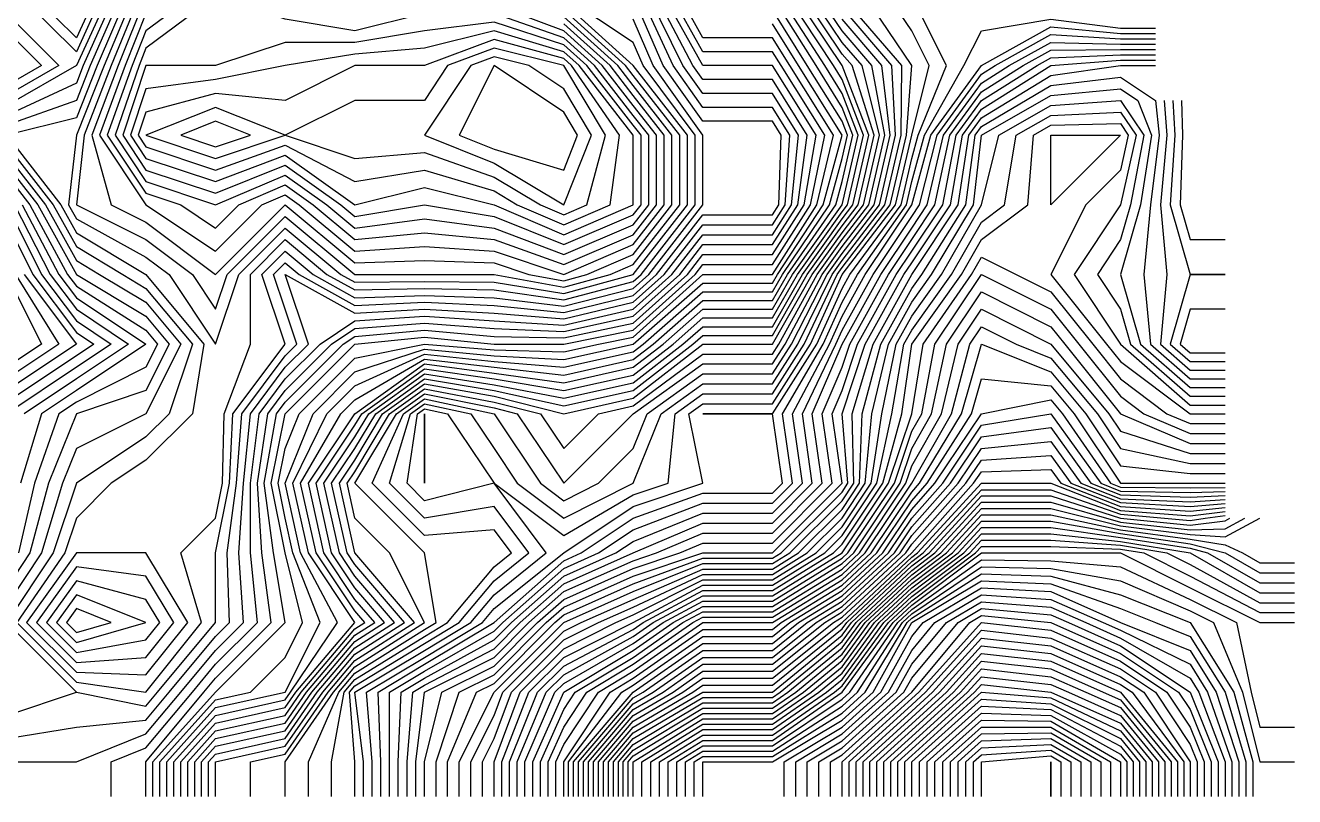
# Model space of a CAD drawing. Header units: inches. Extents: x 91.87511 to 91.88273, y 25.90487 to 25.91032.
# Drawn here: x 91.877769 to 91.882733, y 25.904873 to 25.907889 of the extents above; entities that cross this region are included whole.
import ezdxf

# ---------------------------------------------------------------- set-up
doc = ezdxf.new("R2010")
doc.units = ezdxf.units.IN
doc.header["$MEASUREMENT"] = 0
doc.layers.add('contour1m', color=7, linetype='Continuous', lineweight=30, true_color=0x000087)

msp = doc.modelspace()

# ---------------------------------------------------------------- linework, layer by layer
at = {"layer": 'contour1m'}
for points in [[(91.8777184, 25.9088209), (91.8778319, 25.9085486), (91.8778319, 25.9082763), (91.877968, 25.9082423), (91.8781413, 25.908004), (91.8780225, 25.9077318), (91.877968, 25.9075956), (91.8776957, 25.9074984)], [(91.8776957, 25.9082763), (91.877968, 25.9082083), (91.8781165, 25.908004), (91.8779952, 25.9077318), (91.877968, 25.9076637), (91.8776957, 25.9075373)], [(91.8776957, 25.908004), (91.877968, 25.9081742), (91.8780918, 25.908004), (91.877968, 25.9077318), (91.877968, 25.9077318), (91.8776957, 25.9075762)], [(91.878166, 25.908004), (91.8780497, 25.9077318), (91.877968, 25.9075276), (91.8776957, 25.9074595), (91.8779075, 25.9071872), (91.877968, 25.9070783), (91.8782403, 25.9069149), (91.8782403, 25.9069149), (91.8784672, 25.9066427), (91.8784218, 25.9063704), (91.8782403, 25.9061889), (91.8781041, 25.9060981), (91.877968, 25.905962), (91.8779226, 25.9058258), (91.8777346, 25.9055535), (91.877968, 25.9053202), (91.8782403, 25.9052813), (91.8784581, 25.9055535), (91.8783764, 25.9058258), (91.8785126, 25.905962), (91.8785398, 25.9060981), (91.8785466, 25.9063704), (91.8786487, 25.9066427), (91.8786487, 25.9069149), (91.8787848, 25.9070511), (91.8789482, 25.9069149), (91.8790571, 25.9068544), (91.8793294, 25.9068605), (91.8796017, 25.9068544), (91.879874, 25.9068159), (91.8801462, 25.9068877), (91.8801765, 25.9069149), (91.8803883, 25.9071872), (91.8803883, 25.9074595), (91.8801851, 25.9077318), (91.8801462, 25.9078225), (91.879874, 25.908004)], [(91.8776957, 25.9050997), (91.877968, 25.9051451), (91.8782403, 25.9051724), (91.878331, 25.9052813), (91.8785126, 25.9054991), (91.878567, 25.9055535), (91.8785579, 25.9058258), (91.8785942, 25.9060981), (91.8786147, 25.9063704), (91.8787848, 25.9065973), (91.8788302, 25.9066427), (91.8787848, 25.9067788), (91.8787395, 25.9069149), (91.8787848, 25.9069603), (91.8788393, 25.9069149), (91.8790571, 25.9067939), (91.8793294, 25.906806), (91.8796017, 25.9067939), (91.879874, 25.9067664), (91.8801462, 25.9068333), (91.880237, 25.9069149), (91.8804185, 25.9071483), (91.8806908, 25.9071483), (91.8807155, 25.9071872), (91.8807248, 25.9074595), (91.8806908, 25.9075139), (91.8804185, 25.9075139), (91.8802629, 25.9077318), (91.8801462, 25.908004)], [(91.8776957, 25.905009), (91.877968, 25.905009), (91.8782403, 25.9051179), (91.8783764, 25.9052813), (91.8785126, 25.9054446), (91.8786215, 25.9055535), (91.8786033, 25.9058258), (91.8786215, 25.9060981), (91.8786487, 25.9063704), (91.8787848, 25.9065519), (91.8788756, 25.9066427), (91.8787848, 25.9069149), (91.8787848, 25.9069149), (91.8787848, 25.9069149), (91.8787848, 25.9069149), (91.8790571, 25.9067637), (91.8793294, 25.9067788), (91.8796017, 25.9067637), (91.879874, 25.9067417), (91.8801462, 25.906806), (91.8802672, 25.9069149), (91.8804185, 25.9071094), (91.8806908, 25.9071094), (91.8807403, 25.9071872), (91.8807589, 25.9074595), (91.8806908, 25.9075684), (91.8804185, 25.9075684), (91.8803018, 25.9077318), (91.8801765, 25.908004)], [(91.8781908, 25.908004), (91.8780769, 25.9077318), (91.877968, 25.9074595), (91.877968, 25.9074595), (91.8779378, 25.9071872), (91.877968, 25.9071328), (91.8782403, 25.906983), (91.878331, 25.9069149), (91.8785126, 25.9066427), (91.8786033, 25.9069149), (91.8787848, 25.9070965), (91.8790027, 25.9069149), (91.8790571, 25.9068847), (91.8793294, 25.9068877), (91.8796017, 25.9068847), (91.879874, 25.9068407), (91.8801462, 25.9069149), (91.8801462, 25.9069149), (91.880358, 25.9071872), (91.880358, 25.9074595), (91.8801462, 25.9077318), (91.8801462, 25.9077318), (91.879874, 25.9079768)], [(91.8782155, 25.908004), (91.8781041, 25.9077318), (91.8779983, 25.9074595), (91.877968, 25.9071872), (91.8782403, 25.9070511), (91.8784218, 25.9069149), (91.8785126, 25.9067788), (91.8785579, 25.9069149), (91.8787848, 25.9071418), (91.8790571, 25.9069149), (91.8793294, 25.9069149), (91.8796017, 25.9069149), (91.8796017, 25.9069149), (91.879874, 25.9068654), (91.8800555, 25.9069149), (91.8801462, 25.9069538), (91.8803278, 25.9071872), (91.8803278, 25.9074595), (91.8801462, 25.9076929), (91.880116, 25.9077318), (91.879874, 25.9079496)], [(91.8782403, 25.908004), (91.8781314, 25.9077318), (91.8780285, 25.9074595), (91.8781041, 25.9071872), (91.8782403, 25.9071191), (91.8785126, 25.9069149), (91.8787848, 25.9071872), (91.8787848, 25.9071872), (91.8787848, 25.9071872), (91.8790571, 25.9069603), (91.8793294, 25.9069694), (91.8796017, 25.9069603), (91.8797378, 25.9069149), (91.879874, 25.9068902), (91.8799647, 25.9069149), (91.8801462, 25.9069927), (91.8802975, 25.9071872), (91.8802975, 25.9074595), (91.8801462, 25.907654), (91.8800857, 25.9077318), (91.879874, 25.9079224)], [(91.8784218, 25.908004), (91.8782403, 25.9078679), (91.8781858, 25.9077318), (91.878089, 25.9074595), (91.8782403, 25.9072326), (91.8783764, 25.9071872), (91.8785126, 25.9070965), (91.8786033, 25.9071872), (91.8787848, 25.907265), (91.8788938, 25.9071872), (91.8790571, 25.9070511), (91.8793294, 25.9070783), (91.8796017, 25.9070511), (91.879874, 25.9069538), (91.8801462, 25.9070705), (91.880237, 25.9071872), (91.880237, 25.9074595), (91.8801462, 25.9075762), (91.8800252, 25.9077318), (91.879874, 25.9078679), (91.8796017, 25.90797)], [(91.8781041, 25.9048728), (91.8781041, 25.905009), (91.8782403, 25.9050634), (91.8784218, 25.9052813), (91.8785126, 25.9053902), (91.8786759, 25.9055535), (91.8786487, 25.9058258), (91.8786487, 25.9060981), (91.8786827, 25.9063704), (91.8787848, 25.9065065), (91.878921, 25.9066427), (91.8790571, 25.9067334), (91.8793294, 25.9067516), (91.8796017, 25.9067334), (91.879874, 25.9067169), (91.8801462, 25.9067788), (91.8802975, 25.9069149), (91.8804185, 25.9070705), (91.8806908, 25.9070705), (91.880765, 25.9071872), (91.8807929, 25.9074595), (91.8806908, 25.9076229), (91.8804185, 25.9076229), (91.8803407, 25.9077318), (91.8802067, 25.908004)], [(91.8782403, 25.9048728), (91.8782403, 25.905009), (91.8782403, 25.905009), (91.8784672, 25.9052813), (91.8785126, 25.9053357), (91.8787304, 25.9055535), (91.8786941, 25.9058258), (91.8786759, 25.9060981), (91.8787168, 25.9063704), (91.8787848, 25.9064611), (91.8789664, 25.9066427), (91.8790571, 25.9067032), (91.8793294, 25.9067243), (91.8796017, 25.9067032), (91.879874, 25.9066922), (91.8801462, 25.9067516), (91.8803278, 25.9069149), (91.8804185, 25.9070316), (91.8806908, 25.9070316), (91.8807898, 25.9071872), (91.8808269, 25.9074595), (91.8806908, 25.9076773), (91.8804185, 25.9076773), (91.8803796, 25.9077318), (91.880237, 25.908004)], [(91.8782675, 25.9048728), (91.8782675, 25.905009), (91.8785126, 25.9052813), (91.8785126, 25.9052813), (91.8787848, 25.9055535), (91.8787395, 25.9058258), (91.8787032, 25.9060981), (91.8787508, 25.9063704), (91.8787848, 25.9064158), (91.8790117, 25.9066427), (91.8790571, 25.9066729), (91.8793294, 25.9066971), (91.8796017, 25.9066729), (91.879874, 25.9066674), (91.8801462, 25.9067243), (91.880358, 25.9069149), (91.8804185, 25.9069927), (91.8806908, 25.9069927), (91.8808146, 25.9071872), (91.880861, 25.9074595), (91.8806908, 25.9077318), (91.8804185, 25.9077318), (91.8804185, 25.9077318), (91.8802672, 25.908004)], [(91.8782947, 25.9048728), (91.8782947, 25.905009), (91.8785126, 25.905251), (91.8786487, 25.9052813), (91.8787848, 25.9054174), (91.8788529, 25.9055535), (91.8787848, 25.9058258), (91.8787848, 25.9058258), (91.8787304, 25.9060981), (91.8787848, 25.9063704), (91.8787848, 25.9063704), (91.8790571, 25.9066427), (91.8790571, 25.9066427), (91.8793294, 25.9066699), (91.8796017, 25.9066427), (91.879874, 25.9066427), (91.8801462, 25.9066971), (91.8803883, 25.9069149), (91.8804185, 25.9069538), (91.8806908, 25.9069538), (91.8808393, 25.9071872), (91.880895, 25.9074595), (91.8807248, 25.9077318), (91.8806908, 25.9077862), (91.8804185, 25.9077862), (91.8802975, 25.908004)], [(91.878322, 25.9048728), (91.878322, 25.905009), (91.8785126, 25.9052208), (91.8787848, 25.9052813), (91.8787848, 25.9052813), (91.878921, 25.9055535), (91.8788151, 25.9058258), (91.8787848, 25.905962), (91.8787576, 25.9060981), (91.8787848, 25.9062342), (91.8788393, 25.9063704), (91.8790571, 25.9065882), (91.8793294, 25.9066427), (91.8793294, 25.9066427), (91.8793294, 25.9066427), (91.8796017, 25.90662), (91.879874, 25.9066124), (91.8800101, 25.9066427), (91.8801462, 25.9066699), (91.8804185, 25.9069149), (91.8804185, 25.9069149), (91.8806908, 25.9069149), (91.8808641, 25.9071872), (91.880929, 25.9074595), (91.8807589, 25.9077318), (91.8806908, 25.9078407), (91.8804185, 25.9078407), (91.8803278, 25.908004)], [(91.8784037, 25.9048728), (91.8784037, 25.905009), (91.8785126, 25.90513), (91.8787848, 25.9051905), (91.8788477, 25.9052813), (91.8790571, 25.9055288), (91.879096, 25.9055535), (91.8790571, 25.9055989), (91.8789059, 25.9058258), (91.8788453, 25.9060981), (91.8790027, 25.9063704), (91.8790571, 25.9064248), (91.8793294, 25.9065843), (91.8796017, 25.9065519), (91.879874, 25.9065216), (91.8801462, 25.9065822), (91.880224, 25.9066427), (91.8804185, 25.9068128), (91.8806908, 25.9068128), (91.8807491, 25.9069149), (91.8809383, 25.9071872), (91.8809631, 25.907278), (91.881005, 25.9074595), (91.8809631, 25.9075684), (91.880861, 25.9077318), (91.8806908, 25.908004)], [(91.8784309, 25.9048728), (91.8784309, 25.905009), (91.8785126, 25.9050997), (91.8787848, 25.9051603), (91.8788686, 25.9052813), (91.8790571, 25.905504), (91.8791349, 25.9055535), (91.8790571, 25.9056443), (91.8789361, 25.9058258), (91.8788756, 25.9060981), (91.8790571, 25.9063704), (91.8790571, 25.9063704), (91.8793294, 25.9065649), (91.8796017, 25.9065292), (91.879874, 25.9064914), (91.8801462, 25.9065519), (91.8802629, 25.9066427), (91.8804185, 25.9067788), (91.8806908, 25.9067788), (91.8807686, 25.9069149), (91.8809631, 25.9071872), (91.8809631, 25.9071872), (91.8810259, 25.9074595), (91.8809631, 25.9076229), (91.880895, 25.9077318), (91.880721, 25.908004)], [(91.8784581, 25.9048728), (91.8784581, 25.905009), (91.8785126, 25.9050695), (91.8787848, 25.90513), (91.8788896, 25.9052813), (91.8790571, 25.9054793), (91.8791738, 25.9055535), (91.8790571, 25.9056897), (91.8789664, 25.9058258), (91.8789059, 25.9060981), (91.8790571, 25.906325), (91.8790843, 25.9063704), (91.8793294, 25.9065454), (91.8796017, 25.9065065), (91.879874, 25.9064611), (91.8801462, 25.9065216), (91.8803018, 25.9066427), (91.8804185, 25.9067448), (91.8806908, 25.9067448), (91.880788, 25.9069149), (91.8809631, 25.90716), (91.880984, 25.9071872), (91.8810468, 25.9074595), (91.8809631, 25.9076773), (91.880929, 25.9077318), (91.8807513, 25.908004)], [(91.8784853, 25.9048728), (91.8784853, 25.905009), (91.8785126, 25.9050392), (91.8787848, 25.9050997), (91.8789105, 25.9052813), (91.8790571, 25.9054545), (91.8792127, 25.9055535), (91.8790571, 25.9057351), (91.8789966, 25.9058258), (91.8789361, 25.9060981), (91.8790571, 25.9062796), (91.8791116, 25.9063704), (91.8793294, 25.906526), (91.8796017, 25.9064838), (91.879874, 25.9064309), (91.8801462, 25.9064914), (91.8803407, 25.9066427), (91.8804185, 25.9067107), (91.8806908, 25.9067107), (91.8808075, 25.9069149), (91.8809631, 25.9071328), (91.881005, 25.9071872), (91.8810678, 25.9074595), (91.8809631, 25.9077318), (91.8809631, 25.9077318), (91.8807815, 25.908004)], [(91.8785126, 25.9048728), (91.8785126, 25.905009), (91.8785126, 25.905009), (91.8787848, 25.9050695), (91.8789315, 25.9052813), (91.8790571, 25.9054298), (91.8792516, 25.9055535), (91.8790571, 25.9057804), (91.8790269, 25.9058258), (91.8789664, 25.9060981), (91.8790571, 25.9062342), (91.8791388, 25.9063704), (91.8793294, 25.9065065), (91.8796017, 25.9064611), (91.879874, 25.9064006), (91.8801462, 25.9064611), (91.8803796, 25.9066427), (91.8804185, 25.9066767), (91.8806908, 25.9066767), (91.8808269, 25.9069149), (91.8809631, 25.9071055), (91.8810259, 25.9071872), (91.8810887, 25.9074595), (91.881002, 25.9077318), (91.8809631, 25.9077771), (91.8808118, 25.908004)], [(91.8786487, 25.9048728), (91.8786487, 25.905009), (91.8787848, 25.9050392), (91.8789524, 25.9052813), (91.8790571, 25.905405), (91.8792905, 25.9055535), (91.8790571, 25.9058258), (91.8790571, 25.9058258), (91.8789966, 25.9060981), (91.8790571, 25.9061889), (91.879166, 25.9063704), (91.8793294, 25.9064871), (91.8796017, 25.9064384), (91.879874, 25.9063704), (91.8801462, 25.9064309), (91.8804185, 25.9066427), (91.8804185, 25.9066427), (91.8806908, 25.9066427), (91.8808464, 25.9069149), (91.8809631, 25.9070783), (91.8810468, 25.9071872), (91.8811097, 25.9074595), (91.8810409, 25.9077318), (91.8809631, 25.9078225), (91.8808421, 25.908004)], [(91.8787848, 25.9048728), (91.8787848, 25.905009), (91.8787848, 25.905009), (91.8789733, 25.9052813), (91.8790571, 25.9053803), (91.8793294, 25.9055535), (91.8791933, 25.9058258), (91.8790571, 25.905962), (91.8790269, 25.9060981), (91.8790571, 25.9061435), (91.8791933, 25.9063704), (91.8793294, 25.9064676), (91.8796017, 25.9064158), (91.8797832, 25.9063704), (91.879874, 25.9062342), (91.8800101, 25.9063704), (91.8801462, 25.9064006), (91.8804185, 25.9066038), (91.8806908, 25.9066038), (91.8807155, 25.9066427), (91.8808658, 25.9069149), (91.8809631, 25.9070511), (91.8810678, 25.9071872), (91.8811306, 25.9074595), (91.8810798, 25.9077318), (91.8809631, 25.9078679), (91.8808723, 25.908004)], [(91.8790571, 25.9048728), (91.8790571, 25.905009), (91.8790362, 25.9052813), (91.8790571, 25.905306), (91.8793294, 25.9054719), (91.8794655, 25.9055535), (91.8796017, 25.9057169), (91.8797378, 25.9058258), (91.8796017, 25.9060073), (91.8793294, 25.905962), (91.8791933, 25.9060981), (91.8792749, 25.9063704), (91.8793294, 25.9064093), (91.8795109, 25.9063704), (91.8796017, 25.9062342), (91.8796924, 25.9060981), (91.879874, 25.905962), (91.8801462, 25.9060981), (91.8801462, 25.9060981), (91.8802551, 25.9063704), (91.8804185, 25.9064871), (91.8806908, 25.9064871), (91.8807898, 25.9066427), (91.8809242, 25.9069149), (91.8809631, 25.9069694), (91.8811306, 25.9071872), (91.8811935, 25.9074595), (91.8811964, 25.9077318), (91.8809631, 25.908004)], [(91.8790912, 25.9048728), (91.8790912, 25.905009), (91.8790571, 25.9052813), (91.8790571, 25.9052813), (91.8790571, 25.9052813), (91.8793294, 25.9054446), (91.8795109, 25.9055535), (91.8796017, 25.9056625), (91.8798059, 25.9058258), (91.8796017, 25.9060981), (91.8793294, 25.90603), (91.8792613, 25.9060981), (91.8793022, 25.9063704), (91.8793294, 25.9063898), (91.8794202, 25.9063704), (91.8796017, 25.9060981), (91.8796017, 25.9060981), (91.879874, 25.9058939), (91.8801462, 25.9060527), (91.8802824, 25.9060981), (91.8803096, 25.9063704), (91.8804185, 25.9064482), (91.8806908, 25.9064482), (91.8808146, 25.9066427), (91.8809436, 25.9069149), (91.8809631, 25.9069422), (91.8811516, 25.9071872), (91.8812144, 25.9074595), (91.8812353, 25.9077318), (91.8810538, 25.908004)], [(91.8791252, 25.9048728), (91.8791252, 25.905009), (91.8791025, 25.9052813), (91.8793294, 25.9054174), (91.8795563, 25.9055535), (91.8796017, 25.905608), (91.879874, 25.9058258), (91.879874, 25.9058258), (91.8801462, 25.9060073), (91.8804185, 25.9060981), (91.8803641, 25.9063704), (91.8804185, 25.9064093), (91.8806908, 25.9064093), (91.8808393, 25.9066427), (91.8809631, 25.9069149), (91.8809631, 25.9069149), (91.8811725, 25.9071872), (91.8812353, 25.9074595), (91.8812353, 25.9074595), (91.8813034, 25.9077318), (91.8812353, 25.9078679), (91.8811446, 25.908004)], [(91.8791592, 25.9048728), (91.8791592, 25.905009), (91.8791479, 25.9052813), (91.8793294, 25.9053902), (91.8796017, 25.9055535), (91.8796017, 25.9055535), (91.879874, 25.9057956), (91.879942, 25.9058258), (91.8801462, 25.905962), (91.8804185, 25.9060592), (91.8806908, 25.9060592), (91.8807297, 25.9060981), (91.8806908, 25.9063704), (91.8804185, 25.9063704), (91.8804185, 25.9063704), (91.8804185, 25.9063704), (91.8806908, 25.9063704), (91.8808641, 25.9066427), (91.8809631, 25.9068605), (91.8809933, 25.9069149), (91.8811935, 25.9071872), (91.8812353, 25.9073687), (91.8812601, 25.9074595), (91.8813715, 25.9077318), (91.8812353, 25.908004)], [(91.8789664, 25.9048728), (91.8789664, 25.905009), (91.8790152, 25.9052813), (91.8790571, 25.9053308), (91.8793294, 25.9054991), (91.8794202, 25.9055535), (91.8796017, 25.9057714), (91.8796697, 25.9058258), (91.8796017, 25.9059166), (91.8793294, 25.9058939), (91.8791252, 25.9060981), (91.8792477, 25.9063704), (91.8793294, 25.9064287), (91.8796017, 25.9063704), (91.8796017, 25.9063704), (91.8797832, 25.9060981), (91.879874, 25.90603), (91.8800101, 25.9060981), (91.8801462, 25.9062342), (91.8802007, 25.9063704), (91.8804185, 25.906526), (91.8806908, 25.906526), (91.880765, 25.9066427), (91.8809047, 25.9069149), (91.8809631, 25.9069966), (91.8811097, 25.9071872), (91.8811725, 25.9074595), (91.8811576, 25.9077318), (91.8809631, 25.9079587)], [(91.8776957, 25.907936), (91.8778999, 25.9077318), (91.8776957, 25.9076151)], [(91.8776957, 25.9074206), (91.8778772, 25.9071872), (91.877968, 25.9070238), (91.8781495, 25.9069149), (91.8782403, 25.9068605), (91.8784218, 25.9066427), (91.878331, 25.9063704), (91.8782403, 25.9062796), (91.877968, 25.9060981), (91.877968, 25.9060981), (91.8778772, 25.9058258), (91.8776957, 25.9055535), (91.877968, 25.9052813), (91.877968, 25.9052813), (91.8782403, 25.9052268), (91.8782857, 25.9052813), (91.8785126, 25.9055535), (91.8785126, 25.9058258), (91.8785126, 25.9058258), (91.878567, 25.9060981), (91.8785806, 25.9063704), (91.8787848, 25.9066427), (91.8786941, 25.9069149), (91.8787848, 25.9070057), (91.8788938, 25.9069149), (91.8790571, 25.9068242), (91.8793294, 25.9068333), (91.8796017, 25.9068242), (91.879874, 25.9067912), (91.8801462, 25.9068605), (91.8802067, 25.9069149), (91.8804185, 25.9071872), (91.8804185, 25.9074595), (91.880224, 25.9077318), (91.8801462, 25.9079133)], [(91.8782403, 25.907936), (91.8781586, 25.9077318), (91.8780588, 25.9074595), (91.8782403, 25.9071872), (91.8782403, 25.9071872), (91.8785126, 25.9070057), (91.8786941, 25.9071872), (91.8787848, 25.9072261), (91.8788393, 25.9071872), (91.8790571, 25.9070057), (91.8793294, 25.9070238), (91.8796017, 25.9070057), (91.879874, 25.9069149), (91.8801462, 25.9070316), (91.8802672, 25.9071872), (91.8802672, 25.9074595), (91.8801462, 25.9076151), (91.8800555, 25.9077318), (91.879874, 25.9078951)], [(91.8783764, 25.9048728), (91.8783764, 25.905009), (91.8785126, 25.9051603), (91.8787848, 25.9052208), (91.8788267, 25.9052813), (91.8790571, 25.9055535), (91.8788756, 25.9058258), (91.8788151, 25.9060981), (91.8789482, 25.9063704), (91.8790571, 25.9064793), (91.8793294, 25.9066038), (91.8796017, 25.9065746), (91.879874, 25.9065519), (91.8801462, 25.9066124), (91.8801851, 25.9066427), (91.8804185, 25.9068469), (91.8806908, 25.9068469), (91.8807297, 25.9069149), (91.8809136, 25.9071872), (91.8809631, 25.9073687), (91.880984, 25.9074595), (91.8809631, 25.9075139), (91.8808269, 25.9077318), (91.8806908, 25.9079496)], [(91.8788756, 25.9048728), (91.8788756, 25.905009), (91.8789943, 25.9052813), (91.8790571, 25.9053555), (91.8793294, 25.9055263), (91.8793748, 25.9055535), (91.8793294, 25.9058258), (91.8793294, 25.9058258), (91.8790571, 25.9060981), (91.8790571, 25.9060981), (91.8790571, 25.9060981), (91.8792205, 25.9063704), (91.8793294, 25.9064482), (91.8796017, 25.9063931), (91.8796924, 25.9063704), (91.879874, 25.9060981), (91.8801462, 25.9063704), (91.8801462, 25.9063704), (91.8804185, 25.9065649), (91.8806908, 25.9065649), (91.8807403, 25.9066427), (91.8808853, 25.9069149), (91.8809631, 25.9070238), (91.8810887, 25.9071872), (91.8811516, 25.9074595), (91.8811187, 25.9077318), (91.8809631, 25.9079133)], [(91.8791933, 25.9048728), (91.8791933, 25.905009), (91.8791933, 25.9052813), (91.8793294, 25.9053629), (91.8796017, 25.9055195), (91.8796357, 25.9055535), (91.879874, 25.9057653), (91.8800101, 25.9058258), (91.8801462, 25.9059166), (91.8804185, 25.9060203), (91.8806908, 25.9060203), (91.8807686, 25.9060981), (91.8807297, 25.9063704), (91.8808888, 25.9066427), (91.8809631, 25.906806), (91.8810236, 25.9069149), (91.8812144, 25.9071872), (91.8812353, 25.907278), (91.8812849, 25.9074595), (91.8814396, 25.9077318), (91.8815076, 25.9078679), (91.8817799, 25.9079133), (91.8820522, 25.9078784), (91.8821883, 25.9078784)], [(91.8783492, 25.9048728), (91.8783492, 25.905009), (91.8785126, 25.9051905), (91.8787848, 25.905251), (91.8788058, 25.9052813), (91.8789891, 25.9055535), (91.8788453, 25.9058258), (91.8787848, 25.9060981), (91.8787848, 25.9060981), (91.8787848, 25.9060981), (91.8788938, 25.9063704), (91.8790571, 25.9065337), (91.8793294, 25.9066232), (91.8796017, 25.9065973), (91.879874, 25.9065822), (91.8801462, 25.9066427), (91.8801462, 25.9066427), (91.8804185, 25.9068809), (91.8806908, 25.9068809), (91.8807102, 25.9069149), (91.8808888, 25.9071872), (91.8809631, 25.9074595), (91.8807929, 25.9077318), (91.8806908, 25.9078951)], [(91.8792273, 25.9048728), (91.8792273, 25.905009), (91.8792386, 25.9052813), (91.8793294, 25.9053357), (91.8796017, 25.9054855), (91.8796697, 25.9055535), (91.879874, 25.9057351), (91.8800782, 25.9058258), (91.8801462, 25.9058712), (91.8804185, 25.9059814), (91.8806908, 25.9059814), (91.8808075, 25.9060981), (91.8807686, 25.9063704), (91.8809136, 25.9066427), (91.8809631, 25.9067516), (91.8810538, 25.9069149), (91.8812353, 25.9071872), (91.8812353, 25.9071872), (91.8813096, 25.9074595), (91.8815076, 25.9077318), (91.8815076, 25.9077318), (91.8817799, 25.907883), (91.8820522, 25.9078574), (91.8821883, 25.9078574)], [(91.8792613, 25.9048728), (91.8792613, 25.905009), (91.879284, 25.9052813), (91.8793294, 25.9053085), (91.8796017, 25.9054514), (91.8797038, 25.9055535), (91.879874, 25.9057048), (91.8801462, 25.9058258), (91.8801462, 25.9058258), (91.8804185, 25.9059425), (91.8806908, 25.9059425), (91.8808464, 25.9060981), (91.8808075, 25.9063704), (91.8809383, 25.9066427), (91.8809631, 25.9066971), (91.8810841, 25.9069149), (91.8812353, 25.9071418), (91.8812656, 25.9071872), (91.8813344, 25.9074595), (91.8815076, 25.9076977), (91.8815621, 25.9077318), (91.8817799, 25.9078528), (91.8820522, 25.9078365), (91.8821883, 25.9078365)], [(91.8792954, 25.9048728), (91.8792954, 25.905009), (91.8793294, 25.9052813), (91.8793294, 25.9052813), (91.8796017, 25.9054174), (91.8797378, 25.9055535), (91.879874, 25.9056746), (91.8801462, 25.9057956), (91.880237, 25.9058258), (91.8804185, 25.9059036), (91.8806908, 25.9059036), (91.8808853, 25.9060981), (91.8808464, 25.9063704), (91.8809631, 25.9066427), (91.8809631, 25.9066427), (91.8811143, 25.9069149), (91.8812353, 25.9070965), (91.8812959, 25.9071872), (91.8813591, 25.9074595), (91.8815076, 25.9076637), (91.8816165, 25.9077318), (91.8817799, 25.9078225), (91.8820522, 25.9078155), (91.8821883, 25.9078155)], [(91.8793294, 25.9048728), (91.8793294, 25.905009), (91.8793294, 25.905009), (91.8793975, 25.9052813), (91.8796017, 25.9053834), (91.8797719, 25.9055535), (91.879874, 25.9056443), (91.8801462, 25.9057653), (91.8803278, 25.9058258), (91.8804185, 25.9058647), (91.8806908, 25.9058647), (91.8809242, 25.9060981), (91.8808853, 25.9063704), (91.8809631, 25.9065519), (91.8809933, 25.9066427), (91.8811446, 25.9069149), (91.8812353, 25.9070511), (91.8813261, 25.9071872), (91.8813839, 25.9074595), (91.8815076, 25.9076297), (91.881671, 25.9077318), (91.8817799, 25.9077923), (91.8820522, 25.9077946), (91.8821883, 25.9077946)], [(91.8793748, 25.9048728), (91.8793748, 25.905009), (91.8794655, 25.9052813), (91.8796017, 25.9053493), (91.8798059, 25.9055535), (91.879874, 25.905614), (91.8801462, 25.9057351), (91.8804185, 25.9058258), (91.8804185, 25.9058258), (91.8806908, 25.9058258), (91.8809631, 25.9060981), (91.8809242, 25.9063704), (91.8809631, 25.9064611), (91.8810236, 25.9066427), (91.8811748, 25.9069149), (91.8812353, 25.9070057), (91.8813564, 25.9071872), (91.8814086, 25.9074595), (91.8815076, 25.9075956), (91.8817254, 25.9077318), (91.8817799, 25.907762), (91.8820522, 25.9077737), (91.8821883, 25.9077737)], [(91.8794202, 25.9048728), (91.8794202, 25.905009), (91.8795336, 25.9052813), (91.8796017, 25.9053153), (91.8798399, 25.9055535), (91.879874, 25.9055838), (91.8801462, 25.9057048), (91.8804185, 25.9058049), (91.8806908, 25.9058049), (91.8807248, 25.9058258), (91.8809631, 25.9060641), (91.8809858, 25.9060981), (91.8809631, 25.9063704), (91.8809631, 25.9063704), (91.8809631, 25.9063704), (91.8810538, 25.9066427), (91.8812051, 25.9069149), (91.8812353, 25.9069603), (91.8813866, 25.9071872), (91.8814334, 25.9074595), (91.8815076, 25.9075616), (91.8817799, 25.9077318), (91.8817799, 25.9077318), (91.8820522, 25.9077527), (91.8821883, 25.9077527)], [(91.8794655, 25.9048728), (91.8794655, 25.905009), (91.8796017, 25.9052813), (91.8796017, 25.9052813), (91.879874, 25.9055535), (91.879874, 25.9055535), (91.8801462, 25.9056746), (91.8804185, 25.9057839), (91.8806908, 25.9057839), (91.8807589, 25.9058258), (91.8809631, 25.90603), (91.8810084, 25.9060981), (91.881002, 25.9063704), (91.8810841, 25.9066427), (91.8812353, 25.9069149), (91.8812353, 25.9069149), (91.8814169, 25.9071872), (91.8814581, 25.9074595), (91.8815076, 25.9075276), (91.8817799, 25.9076929), (91.8820522, 25.9077318), (91.8820522, 25.9077318), (91.8821883, 25.9077318)], [(91.8795109, 25.9048728), (91.8795109, 25.905009), (91.8796017, 25.9051905), (91.8796357, 25.9052813), (91.879874, 25.9055195), (91.879942, 25.9055535), (91.8801462, 25.9056443), (91.8804185, 25.905763), (91.8806908, 25.905763), (91.8807929, 25.9058258), (91.8809631, 25.905996), (91.8810311, 25.9060981), (91.8810409, 25.9063704), (91.8811143, 25.9066427), (91.8812353, 25.9068605), (91.8812742, 25.9069149), (91.8814471, 25.9071872), (91.8814829, 25.9074595), (91.8815076, 25.9074935), (91.8817799, 25.907654), (91.8820522, 25.9076864), (91.8821883, 25.9075956)], [(91.8795563, 25.9048728), (91.8795563, 25.905009), (91.8796017, 25.9050997), (91.8796697, 25.9052813), (91.879874, 25.9054855), (91.8800101, 25.9055535), (91.8801462, 25.905614), (91.8804185, 25.905742), (91.8806908, 25.905742), (91.8808269, 25.9058258), (91.8809631, 25.905962), (91.8810538, 25.9060981), (91.8810798, 25.9063704), (91.8811446, 25.9066427), (91.8812353, 25.906806), (91.8813131, 25.9069149), (91.8814774, 25.9071872), (91.8815076, 25.9074595), (91.8815076, 25.9074595), (91.8817799, 25.9076151), (91.8820522, 25.907641), (91.8821203, 25.9075956), (91.8821732, 25.9074595), (91.88213, 25.9071872), (91.8820522, 25.9069149), (91.88213, 25.9066427), (91.8823245, 25.9064725), (91.8824606, 25.9064725)], [(91.8796017, 25.9048728), (91.8796017, 25.905009), (91.8796017, 25.905009), (91.8797038, 25.9052813), (91.879874, 25.9054514), (91.8800782, 25.9055535), (91.8801462, 25.9055838), (91.8804185, 25.9057211), (91.8806908, 25.9057211), (91.880861, 25.9058258), (91.8809631, 25.9059279), (91.8810765, 25.9060981), (91.8811187, 25.9063704), (91.8811748, 25.9066427), (91.8812353, 25.9067516), (91.881352, 25.9069149), (91.8815076, 25.9071872), (91.8815076, 25.9071872), (91.8815757, 25.9074595), (91.8817799, 25.9075762), (91.8820522, 25.9075956), (91.8820522, 25.9075956), (91.8821429, 25.9074595), (91.8820911, 25.9071872), (91.8820522, 25.9070511), (91.8819614, 25.9069149), (91.8820522, 25.9067788), (91.8820911, 25.9066427), (91.8823245, 25.9064384), (91.8824606, 25.9064384)], [(91.8821883, 25.9075956), (91.8822034, 25.9074595), (91.8821689, 25.9071872), (91.8821429, 25.9069149), (91.8821689, 25.9066427), (91.8823245, 25.9065065), (91.8824606, 25.9065065)], [(91.8822224, 25.9075956), (91.8822337, 25.9074595), (91.8822078, 25.9071872), (91.8822337, 25.9069149), (91.8822078, 25.9066427), (91.8823245, 25.9065406), (91.8824606, 25.9065406)], [(91.8822564, 25.9075956), (91.882264, 25.9074595), (91.8822467, 25.9071872), (91.8823245, 25.9069149), (91.8824606, 25.9069149)], [(91.8822904, 25.9075956), (91.8822942, 25.9074595), (91.8822856, 25.9071872), (91.8823245, 25.9070511), (91.8824606, 25.9070511)], [(91.8796319, 25.9048728), (91.8796319, 25.905009), (91.8797378, 25.9052813), (91.879874, 25.9054174), (91.8801462, 25.9055535), (91.8801462, 25.9055535), (91.8804185, 25.9057002), (91.8806908, 25.9057002), (91.880895, 25.9058258), (91.8809631, 25.9058939), (91.8810992, 25.9060981), (91.8811576, 25.9063704), (91.8812051, 25.9066427), (91.8812353, 25.9066971), (91.8813909, 25.9069149), (91.8815076, 25.9071191), (91.8815984, 25.9071872), (91.8816438, 25.9074595), (91.8817799, 25.9075373), (91.8820522, 25.9075503), (91.8821127, 25.9074595), (91.8820522, 25.9071872), (91.8820522, 25.9071872), (91.8818707, 25.9069149), (91.8820522, 25.9066427), (91.8820522, 25.9066427), (91.8823245, 25.9064044), (91.8824606, 25.9064044)], [(91.8796622, 25.9048728), (91.8796622, 25.905009), (91.8797719, 25.9052813), (91.879874, 25.9053834), (91.8801462, 25.9055263), (91.8801851, 25.9055535), (91.8804185, 25.9056792), (91.8806908, 25.9056792), (91.880929, 25.9058258), (91.8809631, 25.9058599), (91.8811219, 25.9060981), (91.8811964, 25.9063704), (91.8812353, 25.9066427), (91.8812353, 25.9066427), (91.8814298, 25.9069149), (91.8815076, 25.9070511), (91.8816891, 25.9071872), (91.8817118, 25.9074595), (91.8817799, 25.9074984), (91.8820522, 25.9075049), (91.8820824, 25.9074595), (91.8820522, 25.9073234), (91.881916, 25.9071872), (91.8817799, 25.9069149), (91.8819977, 25.9066427), (91.8820522, 25.9065746), (91.8823245, 25.9063704), (91.8824606, 25.9063704)], [(91.8776957, 25.9073817), (91.877847, 25.9071872), (91.877968, 25.9069694), (91.8780588, 25.9069149), (91.8782403, 25.906806), (91.8783764, 25.9066427), (91.8782403, 25.9063704), (91.8782403, 25.9063704), (91.877968, 25.9062342), (91.8779136, 25.9060981), (91.8778319, 25.9058258), (91.8776957, 25.9056216)], [(91.8776957, 25.9073428), (91.8778167, 25.9071872), (91.877968, 25.9069149), (91.877968, 25.9069149), (91.8782403, 25.9067516), (91.878331, 25.9066427), (91.8782403, 25.9064611), (91.877968, 25.9063704), (91.877968, 25.9063704), (91.8778591, 25.9060981), (91.8777865, 25.9058258), (91.8776957, 25.9056897)], [(91.8776957, 25.9073039), (91.8777865, 25.9071872), (91.877934, 25.9069149), (91.877968, 25.9068696), (91.8782403, 25.9066971), (91.8782857, 25.9066427), (91.8782403, 25.9065519), (91.877968, 25.9064158), (91.8778999, 25.9063704), (91.8778046, 25.9060981), (91.8777411, 25.9058258)], [(91.8776957, 25.9071872), (91.8778319, 25.9069149), (91.877968, 25.9067334), (91.8781041, 25.9066427), (91.877968, 25.9065519), (91.8776957, 25.9063704)], [(91.877726, 25.9071872), (91.8778659, 25.9069149), (91.877968, 25.9067788), (91.8781722, 25.9066427), (91.877968, 25.9065065), (91.8777638, 25.9063704)], [(91.8777562, 25.9071872), (91.8778999, 25.9069149), (91.877968, 25.9068242), (91.8782403, 25.9066427), (91.8782403, 25.9066427), (91.8782403, 25.9066427), (91.877968, 25.9064611), (91.8778319, 25.9063704), (91.8777502, 25.9060981)], [(91.8776957, 25.9071191), (91.8777978, 25.9069149), (91.877968, 25.906688), (91.8780361, 25.9066427), (91.877968, 25.9065973), (91.8776957, 25.9064158)], [(91.8796924, 25.9048728), (91.8796924, 25.905009), (91.8798059, 25.9052813), (91.879874, 25.9053493), (91.8801462, 25.9054991), (91.880224, 25.9055535), (91.8804185, 25.9056583), (91.8806908, 25.9056583), (91.8809631, 25.9058258), (91.8809631, 25.9058258), (91.8811446, 25.9060981), (91.8812353, 25.9063704), (91.8812353, 25.9063704), (91.8812807, 25.9066427), (91.8814687, 25.9069149), (91.8815076, 25.906983), (91.8816438, 25.9069149), (91.8817799, 25.9068469), (91.8819433, 25.9066427), (91.8820522, 25.9065065), (91.8822337, 25.9063704), (91.8823245, 25.9063315), (91.8824606, 25.9063315)], [(91.8777638, 25.9069149), (91.877968, 25.9066427), (91.877968, 25.9066427), (91.877968, 25.9066427), (91.8776957, 25.9064611)], [(91.8777298, 25.9069149), (91.8778999, 25.9066427), (91.8776957, 25.9065065)], [(91.8776957, 25.9069149), (91.8778319, 25.9066427), (91.8776957, 25.9065519)], [(91.8797227, 25.9048728), (91.8797227, 25.905009), (91.8798399, 25.9052813), (91.879874, 25.9053153), (91.8801462, 25.9054719), (91.8802629, 25.9055535), (91.8804185, 25.9056373), (91.8806908, 25.9056373), (91.8809631, 25.9058049), (91.8809858, 25.9058258), (91.8811673, 25.9060981), (91.8812353, 25.9063023), (91.8812742, 25.9063704), (91.8813261, 25.9066427), (91.8815076, 25.9069149), (91.8815076, 25.9069149), (91.8815076, 25.9069149), (91.8817799, 25.9067788), (91.8818888, 25.9066427), (91.8820522, 25.9064384), (91.8821429, 25.9063704), (91.8823245, 25.9062926), (91.8824606, 25.9062926)], [(91.8824606, 25.9069149), (91.8823245, 25.9069149), (91.8822467, 25.9066427), (91.8823245, 25.9065746), (91.8824606, 25.9065746)], [(91.8797529, 25.9048728), (91.8797529, 25.905009), (91.879874, 25.9052813), (91.879874, 25.9052813), (91.8801462, 25.9054446), (91.8803018, 25.9055535), (91.8804185, 25.9056164), (91.8806908, 25.9056164), (91.8809631, 25.9057839), (91.8810084, 25.9058258), (91.88119, 25.9060981), (91.8812353, 25.9062342), (91.8813131, 25.9063704), (91.8813715, 25.9066427), (91.8815076, 25.9068469), (91.8817799, 25.9067107), (91.8818344, 25.9066427), (91.8820522, 25.9063704), (91.8820522, 25.9063704), (91.8823245, 25.9062537), (91.8824606, 25.9062537)], [(91.8797832, 25.9048728), (91.8797832, 25.905009), (91.879874, 25.9052132), (91.8799193, 25.9052813), (91.8801462, 25.9054174), (91.8803407, 25.9055535), (91.8804185, 25.9055954), (91.8806908, 25.9055954), (91.8809631, 25.905763), (91.8810311, 25.9058258), (91.8812127, 25.9060981), (91.8812353, 25.9061662), (91.881352, 25.9063704), (91.8814169, 25.9066427), (91.8815076, 25.9067788), (91.8817799, 25.9066427), (91.8817799, 25.9066427), (91.8820068, 25.9063704), (91.8820522, 25.9063023), (91.8823245, 25.9062148), (91.8824606, 25.9062148)], [(91.8824606, 25.9067788), (91.8823245, 25.9067788), (91.8822856, 25.9066427), (91.8823245, 25.9066086), (91.8824606, 25.9066086)], [(91.8798134, 25.9048728), (91.8798134, 25.905009), (91.879874, 25.9051451), (91.8799647, 25.9052813), (91.8801462, 25.9053902), (91.8803796, 25.9055535), (91.8804185, 25.9055745), (91.8806908, 25.9055745), (91.8809631, 25.905742), (91.8810538, 25.9058258), (91.8812353, 25.9060981), (91.8812353, 25.9060981), (91.8813909, 25.9063704), (91.8814622, 25.9066427), (91.8815076, 25.9067107), (91.8816438, 25.9066427), (91.8817799, 25.9065882), (91.8819614, 25.9063704), (91.8820522, 25.9062342), (91.8823245, 25.9061759), (91.8824606, 25.9061759)], [(91.8798437, 25.9048728), (91.8798437, 25.905009), (91.879874, 25.9050771), (91.8800101, 25.9052813), (91.8801462, 25.9053629), (91.8804185, 25.9055535), (91.8804185, 25.9055535), (91.8806908, 25.9055535), (91.8809631, 25.9057211), (91.8810765, 25.9058258), (91.8812353, 25.9060641), (91.8812656, 25.9060981), (91.8814298, 25.9063704), (91.8815076, 25.9066427), (91.8815076, 25.9066427), (91.8815076, 25.9066427), (91.8817799, 25.9065337), (91.881916, 25.9063704), (91.8820522, 25.9061662), (91.8823245, 25.906137), (91.8824606, 25.906137)], [(91.879874, 25.9048728), (91.879874, 25.905009), (91.879874, 25.905009), (91.8800555, 25.9052813), (91.8801462, 25.9053357), (91.8804185, 25.9055263), (91.8806908, 25.9055263), (91.8807248, 25.9055535), (91.8809631, 25.9057002), (91.8810992, 25.9058258), (91.8812353, 25.90603), (91.8812959, 25.9060981), (91.8814687, 25.9063704), (91.8815076, 25.9065065), (91.8817799, 25.9064793), (91.8818707, 25.9063704), (91.8820522, 25.9060981), (91.8823245, 25.9060981), (91.8824606, 25.9060981)], [(91.8798934, 25.9048728), (91.8798934, 25.905009), (91.8801009, 25.9052813), (91.8801462, 25.9053085), (91.8804185, 25.9054991), (91.8806908, 25.9054991), (91.8807589, 25.9055535), (91.8809631, 25.9056792), (91.8811219, 25.9058258), (91.8812353, 25.905996), (91.8813261, 25.9060981), (91.8815076, 25.9063704), (91.8815076, 25.9063704), (91.8817799, 25.9064248), (91.8818253, 25.9063704), (91.8820133, 25.9060981), (91.8820522, 25.906083), (91.8823245, 25.9060799), (91.8824606, 25.9060824)], [(91.8799129, 25.9048728), (91.8799129, 25.905009), (91.8801462, 25.9052813), (91.8801462, 25.9052813), (91.8804185, 25.9054719), (91.8806908, 25.9054719), (91.8807929, 25.9055535), (91.8809631, 25.9056583), (91.8811446, 25.9058258), (91.8812353, 25.905962), (91.8813564, 25.9060981), (91.8815076, 25.906325), (91.8817799, 25.9063704), (91.8817799, 25.9063704), (91.8817799, 25.9063704), (91.8819744, 25.9060981), (91.8820522, 25.9060678), (91.8823245, 25.9060618), (91.8824606, 25.9060667)], [(91.8799323, 25.9048728), (91.8799323, 25.905009), (91.8801462, 25.9052586), (91.8801851, 25.9052813), (91.8804185, 25.9054446), (91.8806908, 25.9054446), (91.8808269, 25.9055535), (91.8809631, 25.9056373), (91.8811673, 25.9058258), (91.8812353, 25.9059279), (91.8813866, 25.9060981), (91.8815076, 25.9062796), (91.8817799, 25.9063159), (91.8819355, 25.9060981), (91.8820522, 25.9060527), (91.8823245, 25.9060436), (91.8824606, 25.906051)], [(91.8799517, 25.9048728), (91.8799517, 25.905009), (91.8801462, 25.9052359), (91.880224, 25.9052813), (91.8804185, 25.9054174), (91.8806908, 25.9054174), (91.880861, 25.9055535), (91.8809631, 25.9056164), (91.88119, 25.9058258), (91.8812353, 25.9058939), (91.8814169, 25.9060981), (91.8815076, 25.9062342), (91.8817799, 25.9062615), (91.8818966, 25.9060981), (91.8820522, 25.9060376), (91.8823245, 25.9060255), (91.8824606, 25.9060353)], [(91.8799712, 25.9048728), (91.8799712, 25.905009), (91.8801462, 25.9052132), (91.8802629, 25.9052813), (91.8804185, 25.9053902), (91.8806908, 25.9053902), (91.880895, 25.9055535), (91.8809631, 25.9055954), (91.8812127, 25.9058258), (91.8812353, 25.9058599), (91.8814471, 25.9060981), (91.8815076, 25.9061889), (91.8817799, 25.906207), (91.8818577, 25.9060981), (91.8820522, 25.9060225), (91.8823245, 25.9060073), (91.8824606, 25.9060196)], [(91.8799906, 25.9048728), (91.8799906, 25.905009), (91.8801462, 25.9051905), (91.8803018, 25.9052813), (91.8804185, 25.9053629), (91.8806908, 25.9053629), (91.880929, 25.9055535), (91.8809631, 25.9055745), (91.8812353, 25.9058258), (91.8812353, 25.9058258), (91.8814774, 25.9060981), (91.8815076, 25.9061435), (91.8817799, 25.9061526), (91.8818188, 25.9060981), (91.8820522, 25.9060073), (91.8823245, 25.9059892), (91.8824606, 25.9060038)], [(91.8800101, 25.9048728), (91.8800101, 25.905009), (91.8801462, 25.9051678), (91.8803407, 25.9052813), (91.8804185, 25.9053357), (91.8806908, 25.9053357), (91.8809631, 25.9055535), (91.8809631, 25.9055535), (91.8812353, 25.9058088), (91.881258, 25.9058258), (91.8815076, 25.9060981), (91.8815076, 25.9060981), (91.8817799, 25.9060981), (91.8817799, 25.9060981), (91.8820522, 25.9059922), (91.8823245, 25.905971), (91.8824606, 25.9059881)], [(91.8800295, 25.9048728), (91.8800295, 25.905009), (91.8801462, 25.9051451), (91.8803796, 25.9052813), (91.8804185, 25.9053085), (91.8806908, 25.9053085), (91.8809631, 25.9055288), (91.8809812, 25.9055535), (91.8812353, 25.9057918), (91.8812807, 25.9058258), (91.8815076, 25.9060733), (91.8817799, 25.9060733), (91.8820522, 25.9059771), (91.8823245, 25.9059529), (91.8823828, 25.905962), (91.8824606, 25.9059724)], [(91.880049, 25.9048728), (91.880049, 25.905009), (91.8801462, 25.9051224), (91.8804185, 25.9052813), (91.8804185, 25.9052813), (91.8806908, 25.9052813), (91.8809631, 25.905504), (91.8809994, 25.9055535), (91.8812353, 25.9057748), (91.8813034, 25.9058258), (91.8815076, 25.9060486), (91.8817799, 25.9060486), (91.8820522, 25.905962), (91.8823245, 25.9059347), (91.8824606, 25.9059515), (91.88248, 25.905962)], [(91.8800684, 25.9048728), (91.8800684, 25.905009), (91.8801462, 25.9050997), (91.8804185, 25.9052603), (91.8806908, 25.9052603), (91.880721, 25.9052813), (91.8809631, 25.9054793), (91.8810175, 25.9055535), (91.8812353, 25.9057578), (91.8813261, 25.9058258), (91.8815076, 25.9060238), (91.8817799, 25.9060238), (91.8820522, 25.9059468), (91.8823245, 25.9059166), (91.8824606, 25.9059201), (91.8825384, 25.905962)], [(91.8800879, 25.9048728), (91.8800879, 25.905009), (91.8801462, 25.9050771), (91.8804185, 25.9052394), (91.8806908, 25.9052394), (91.8807513, 25.9052813), (91.8809631, 25.9054545), (91.8810357, 25.9055535), (91.8812353, 25.9057407), (91.8813488, 25.9058258), (91.8815076, 25.9059991), (91.8817799, 25.9059991), (91.8820522, 25.9059317), (91.8823245, 25.9058984), (91.8824606, 25.9058887), (91.8825967, 25.905962)], [(91.8801073, 25.9048728), (91.8801073, 25.905009), (91.8801462, 25.9050544), (91.8804185, 25.9052184), (91.8806908, 25.9052184), (91.8807815, 25.9052813), (91.8809631, 25.9054298), (91.8810538, 25.9055535), (91.8812353, 25.9057237), (91.8813715, 25.9058258), (91.8815076, 25.9059743), (91.8817799, 25.9059743), (91.8820522, 25.9059166), (91.8823245, 25.9058803), (91.8824606, 25.9058572), (91.8825287, 25.9058258), (91.8825967, 25.9057869), (91.8827329, 25.9057869)], [(91.8801268, 25.9048728), (91.8801268, 25.905009), (91.8801462, 25.9050317), (91.8804185, 25.9051975), (91.8806908, 25.9051975), (91.8808118, 25.9052813), (91.8809631, 25.905405), (91.881072, 25.9055535), (91.8812353, 25.9057067), (91.8813942, 25.9058258), (91.8815076, 25.9059496), (91.8817799, 25.9059496), (91.8820522, 25.9059015), (91.8823245, 25.9058621), (91.8824606, 25.9058258), (91.8824606, 25.9058258), (91.8825967, 25.905748), (91.8827329, 25.905748)], [(91.8801462, 25.9048728), (91.8801462, 25.905009), (91.8801462, 25.905009), (91.8804185, 25.9051765), (91.8806908, 25.9051765), (91.8808421, 25.9052813), (91.8809631, 25.9053803), (91.8810901, 25.9055535), (91.8812353, 25.9056897), (91.8814169, 25.9058258), (91.8815076, 25.9059248), (91.8817799, 25.9059248), (91.8820522, 25.9058863), (91.8823245, 25.905844), (91.8823925, 25.9058258), (91.8825967, 25.9057091), (91.8827329, 25.9057091)], [(91.8801803, 25.9048728), (91.8801803, 25.905009), (91.8804185, 25.9051556), (91.8806908, 25.9051556), (91.8808723, 25.9052813), (91.8809631, 25.9053555), (91.8811083, 25.9055535), (91.8812353, 25.9056727), (91.8814396, 25.9058258), (91.8815076, 25.9059001), (91.8817799, 25.9059001), (91.8820522, 25.9058712), (91.8823245, 25.9058258), (91.8823245, 25.9058258), (91.8825967, 25.9056702), (91.8827329, 25.9056702)], [(91.8802143, 25.9048728), (91.8802143, 25.905009), (91.8804185, 25.9051347), (91.8806908, 25.9051347), (91.8809026, 25.9052813), (91.8809631, 25.9053308), (91.8811264, 25.9055535), (91.8812353, 25.9056556), (91.8814622, 25.9058258), (91.8815076, 25.9058753), (91.8817799, 25.9058753), (91.8820522, 25.9058561), (91.8822337, 25.9058258), (91.8823245, 25.9057804), (91.8825967, 25.9056313), (91.8827329, 25.9056313)], [(91.8802483, 25.9048728), (91.8802483, 25.905009), (91.8804185, 25.9051137), (91.8806908, 25.9051137), (91.8809328, 25.9052813), (91.8809631, 25.905306), (91.8811446, 25.9055535), (91.8812353, 25.9056386), (91.8814849, 25.9058258), (91.8815076, 25.9058506), (91.8817799, 25.9058506), (91.8820522, 25.9058409), (91.8821429, 25.9058258), (91.8823245, 25.9057351), (91.8825967, 25.9055924), (91.8827329, 25.9055924)], [(91.8802824, 25.9048728), (91.8802824, 25.905009), (91.8804185, 25.9050928), (91.8806908, 25.9050928), (91.8809631, 25.9052813), (91.8809631, 25.9052813), (91.8811627, 25.9055535), (91.8812353, 25.9056216), (91.8815076, 25.9058258), (91.8815076, 25.9058258), (91.8817799, 25.9058258), (91.8820522, 25.9058258), (91.8820522, 25.9058258), (91.8823245, 25.9056897), (91.8825967, 25.9055535), (91.8827329, 25.9055535)], [(91.8803164, 25.9048728), (91.8803164, 25.905009), (91.8804185, 25.9050718), (91.8806908, 25.9050718), (91.8809631, 25.905254), (91.8809933, 25.9052813), (91.8811809, 25.9055535), (91.8812353, 25.9056046), (91.8815076, 25.9057986), (91.8817799, 25.9057956), (91.8820522, 25.9057714), (91.8823245, 25.9056443), (91.882506, 25.9055535), (91.8825627, 25.9052813), (91.8825967, 25.9051451), (91.8827329, 25.9051451)], [(91.8803504, 25.9048728), (91.8803504, 25.905009), (91.8804185, 25.9050509), (91.8806908, 25.9050509), (91.8809631, 25.9052268), (91.8810236, 25.9052813), (91.881199, 25.9055535), (91.8812353, 25.9055876), (91.8815076, 25.9057714), (91.8817799, 25.9057653), (91.8820522, 25.9057169), (91.8823245, 25.9055989), (91.8824152, 25.9055535), (91.8825287, 25.9052813), (91.8825967, 25.905009), (91.8827329, 25.905009)], [(91.8803845, 25.9048728), (91.8803845, 25.905009), (91.8804185, 25.9050299), (91.8806908, 25.9050299), (91.8809631, 25.9051996), (91.8810538, 25.9052813), (91.8812172, 25.9055535), (91.8812353, 25.9055706), (91.8815076, 25.9057441), (91.8817799, 25.9057351), (91.8820522, 25.9056625), (91.8823245, 25.9055535), (91.8823245, 25.9055535), (91.8824946, 25.9052813), (91.8825695, 25.905009), (91.8825695, 25.9048728)], [(91.8804185, 25.9048728), (91.8804185, 25.905009), (91.8804185, 25.905009), (91.8806908, 25.905009), (91.8809631, 25.9051724), (91.8810841, 25.9052813), (91.8812353, 25.9055535), (91.8812353, 25.9055535), (91.8815076, 25.9057169), (91.8817799, 25.9057048), (91.8820522, 25.905608), (91.8821883, 25.9055535), (91.8823245, 25.9054991), (91.8824606, 25.9052813), (91.8825423, 25.905009), (91.8825423, 25.9048728)], [(91.8807362, 25.9048728), (91.8807362, 25.905009), (91.8809631, 25.9051451), (91.8811143, 25.9052813), (91.8812353, 25.9054991), (91.8812807, 25.9055535), (91.8815076, 25.9056897), (91.8817799, 25.9056746), (91.8820522, 25.9055535), (91.8820522, 25.9055535), (91.8823245, 25.9054446), (91.8824266, 25.9052813), (91.8825151, 25.905009), (91.8825151, 25.9048728)], [(91.8807815, 25.9048728), (91.8807815, 25.905009), (91.8809631, 25.9051179), (91.8811446, 25.9052813), (91.8812353, 25.9054446), (91.8813261, 25.9055535), (91.8815076, 25.9056625), (91.8817799, 25.9056443), (91.8819841, 25.9055535), (91.8820522, 25.9055233), (91.8823245, 25.9053902), (91.8823925, 25.9052813), (91.8824878, 25.905009), (91.8824878, 25.9048728)], [(91.8808269, 25.9048728), (91.8808269, 25.905009), (91.8809631, 25.9050907), (91.8811748, 25.9052813), (91.8812353, 25.9053902), (91.8813715, 25.9055535), (91.8815076, 25.9056352), (91.8817799, 25.905614), (91.881916, 25.9055535), (91.8820522, 25.905493), (91.8823245, 25.9053357), (91.8823585, 25.9052813), (91.8824606, 25.905009), (91.8824606, 25.9048728)], [(91.8808723, 25.9048728), (91.8808723, 25.905009), (91.8809631, 25.9050634), (91.8812051, 25.9052813), (91.8812353, 25.9053357), (91.8814169, 25.9055535), (91.8815076, 25.905608), (91.8817799, 25.9055838), (91.881848, 25.9055535), (91.8820522, 25.9054628), (91.8823245, 25.9052813), (91.8823245, 25.9052813), (91.8824334, 25.905009), (91.8824334, 25.9048728)], [(91.8809177, 25.9048728), (91.8809177, 25.905009), (91.8809631, 25.9050362), (91.8812353, 25.9052813), (91.8812353, 25.9052813), (91.8814622, 25.9055535), (91.8815076, 25.9055808), (91.8817799, 25.9055535), (91.8817799, 25.9055535), (91.8820522, 25.9054325), (91.8822791, 25.9052813), (91.8823245, 25.9052132), (91.8824061, 25.905009), (91.8824061, 25.9048728)], [(91.8809631, 25.9048728), (91.8809631, 25.905009), (91.8809631, 25.905009), (91.8812353, 25.9052565), (91.8812626, 25.9052813), (91.8815076, 25.9055535), (91.8815076, 25.9055535), (91.8815076, 25.9055535), (91.8817799, 25.9055233), (91.8820522, 25.9054023), (91.8822337, 25.9052813), (91.8823245, 25.9051451), (91.8823789, 25.905009), (91.8823789, 25.9048728)], [(91.8809903, 25.9048728), (91.8809903, 25.905009), (91.8812353, 25.9052318), (91.8812898, 25.9052813), (91.8815076, 25.9055233), (91.8817799, 25.905493), (91.8820522, 25.905372), (91.8821883, 25.9052813), (91.8823245, 25.9050771), (91.8823517, 25.905009), (91.8823517, 25.9048728)], [(91.8810175, 25.9048728), (91.8810175, 25.905009), (91.8812353, 25.905207), (91.881317, 25.9052813), (91.8815076, 25.905493), (91.8817799, 25.9054628), (91.8820522, 25.9053418), (91.8821429, 25.9052813), (91.8823245, 25.905009), (91.8823245, 25.905009), (91.8823245, 25.9048728)], [(91.8810448, 25.9048728), (91.8810448, 25.905009), (91.8812353, 25.9051823), (91.8813443, 25.9052813), (91.8815076, 25.9054628), (91.8817799, 25.9054325), (91.8820522, 25.9053115), (91.8820976, 25.9052813), (91.8822997, 25.905009), (91.8822997, 25.9048728)], [(91.881072, 25.9048728), (91.881072, 25.905009), (91.8812353, 25.9051575), (91.8813715, 25.9052813), (91.8815076, 25.9054325), (91.8817799, 25.9054023), (91.8820522, 25.9052813), (91.8820522, 25.9052813), (91.882275, 25.905009), (91.882275, 25.9048728)], [(91.8810992, 25.9048728), (91.8810992, 25.905009), (91.8812353, 25.9051327), (91.8813987, 25.9052813), (91.8815076, 25.9054023), (91.8817799, 25.905372), (91.8819841, 25.9052813), (91.8820522, 25.905251), (91.8822502, 25.905009), (91.8822502, 25.9048728)], [(91.8811264, 25.9048728), (91.8811264, 25.905009), (91.8812353, 25.905108), (91.8814259, 25.9052813), (91.8815076, 25.905372), (91.8817799, 25.9053418), (91.881916, 25.9052813), (91.8820522, 25.9052208), (91.8822254, 25.905009), (91.8822254, 25.9048728)], [(91.8811537, 25.9048728), (91.8811537, 25.905009), (91.8812353, 25.9050832), (91.8814532, 25.9052813), (91.8815076, 25.9053418), (91.8817799, 25.9053115), (91.881848, 25.9052813), (91.8820522, 25.9051905), (91.8822007, 25.905009), (91.8822007, 25.9048728)], [(91.8811809, 25.9048728), (91.8811809, 25.905009), (91.8812353, 25.9050585), (91.8814804, 25.9052813), (91.8815076, 25.9053115), (91.8817799, 25.9052813), (91.8817799, 25.9052813), (91.8820522, 25.9051603), (91.8821759, 25.905009), (91.8821759, 25.9048728)], [(91.8812081, 25.9048728), (91.8812081, 25.905009), (91.8812353, 25.9050337), (91.8815076, 25.9052813), (91.8815076, 25.9052813), (91.8815076, 25.9052813), (91.8817799, 25.9052586), (91.8820522, 25.90513), (91.8821512, 25.905009), (91.8821512, 25.9048728)], [(91.8812353, 25.9048728), (91.8812353, 25.905009), (91.8812353, 25.905009), (91.8815076, 25.905254), (91.8817799, 25.9052359), (91.8820522, 25.9050997), (91.8821264, 25.905009), (91.8821264, 25.9048728)], [(91.8812656, 25.9048728), (91.8812656, 25.905009), (91.8815076, 25.9052268), (91.8817799, 25.9052132), (91.8820522, 25.9050695), (91.8821017, 25.905009), (91.8821017, 25.9048728)], [(91.8812959, 25.9048728), (91.8812959, 25.905009), (91.8815076, 25.9051996), (91.8817799, 25.9051905), (91.8820522, 25.9050392), (91.8820769, 25.905009), (91.8820769, 25.9048728)], [(91.8813261, 25.9048728), (91.8813261, 25.905009), (91.8815076, 25.9051724), (91.8817799, 25.9051678), (91.8820522, 25.905009), (91.8820522, 25.905009), (91.8820522, 25.9048728)], [(91.8813564, 25.9048728), (91.8813564, 25.905009), (91.8815076, 25.9051451), (91.8817799, 25.9051451), (91.8820133, 25.905009), (91.8820133, 25.9048728)], [(91.8813866, 25.9048728), (91.8813866, 25.905009), (91.8815076, 25.9051179), (91.8817799, 25.9051224), (91.8819744, 25.905009), (91.8819744, 25.9048728)], [(91.8814169, 25.9048728), (91.8814169, 25.905009), (91.8815076, 25.9050907), (91.8817799, 25.9050997), (91.8819355, 25.905009), (91.8819355, 25.9048728)], [(91.8814471, 25.9048728), (91.8814471, 25.905009), (91.8815076, 25.9050634), (91.8817799, 25.9050771), (91.8818966, 25.905009), (91.8818966, 25.9048728)], [(91.8814774, 25.9048728), (91.8814774, 25.905009), (91.8815076, 25.9050362), (91.8817799, 25.9050544), (91.8818577, 25.905009), (91.8818577, 25.9048728)], [(91.8815076, 25.9048728), (91.8815076, 25.905009), (91.8815076, 25.905009), (91.8817799, 25.9050317), (91.8818188, 25.905009), (91.8818188, 25.9048728)]]:
    msp.add_lwpolyline(points, dxfattribs=at)
for points in [[(91.878067, 25.908004), (91.877968, 25.9077862), (91.8777502, 25.908004), (91.877968, 25.9081402)], [(91.8780423, 25.908004), (91.877968, 25.9078407), (91.8778046, 25.908004), (91.877968, 25.9081062)], [(91.8801462, 25.9071094), (91.8802067, 25.9071872), (91.8802067, 25.9074595), (91.8801462, 25.9075373), (91.879995, 25.9077318), (91.879874, 25.9078407), (91.8796017, 25.907936), (91.8793294, 25.907936), (91.8790571, 25.9078679), (91.8787848, 25.9079133), (91.8785126, 25.908004), (91.8782403, 25.9077998), (91.8782131, 25.9077318), (91.8781193, 25.9074595), (91.8782403, 25.907278), (91.8785126, 25.9071872), (91.8787848, 25.9073039), (91.8789482, 25.9071872), (91.8790571, 25.9070965), (91.8793294, 25.9071328), (91.8796017, 25.9070965), (91.879874, 25.9069927)], [(91.8778319, 25.9077318), (91.8776957, 25.907654), (91.8775142, 25.9077318), (91.8776957, 25.9078679)], [(91.8801462, 25.9071483), (91.8801765, 25.9071872), (91.8801765, 25.9074595), (91.8801462, 25.9074984), (91.8799647, 25.9077318), (91.879874, 25.9078135), (91.8796017, 25.9079019), (91.8793294, 25.9078679), (91.8790571, 25.9078225), (91.8787848, 25.9078225), (91.8785126, 25.9077318), (91.8785126, 25.9077318), (91.8782403, 25.9077318), (91.8781495, 25.9074595), (91.8782403, 25.9073234), (91.8785126, 25.9072326), (91.8787848, 25.9073428), (91.8790027, 25.9071872), (91.8790571, 25.9071418), (91.8793294, 25.9071872), (91.8793294, 25.9071872), (91.8793294, 25.9071872), (91.8796017, 25.9071418), (91.879874, 25.9070316)], [(91.879874, 25.9070705), (91.8801462, 25.9071872), (91.8801462, 25.9074595), (91.8799345, 25.9077318), (91.879874, 25.9077862), (91.8796017, 25.9078679), (91.8793294, 25.9077998), (91.8790571, 25.9077771), (91.8787848, 25.9077318), (91.8787848, 25.9077318), (91.8785126, 25.9076773), (91.8782403, 25.907641), (91.8781798, 25.9074595), (91.8782403, 25.9073687), (91.8785126, 25.907278), (91.8787848, 25.9073817), (91.8790571, 25.9071872), (91.8793294, 25.9072553), (91.8796017, 25.9071872), (91.8796017, 25.9071872)], [(91.879874, 25.9071094), (91.8800555, 25.9071872), (91.8800918, 25.9074595), (91.8799042, 25.9077318), (91.879874, 25.907759), (91.8796017, 25.9078339), (91.8793294, 25.9077318), (91.8793294, 25.9077318), (91.8790571, 25.9077318), (91.8787848, 25.9075956), (91.8785126, 25.9076229), (91.8782403, 25.9075503), (91.87821, 25.9074595), (91.8782403, 25.9074141), (91.8785126, 25.9073234), (91.8787848, 25.9074206), (91.8790571, 25.907278), (91.8793294, 25.9073234), (91.8796017, 25.9072417), (91.8796924, 25.9071872)], [(91.879874, 25.9071483), (91.8799647, 25.9071872), (91.8800373, 25.9074595), (91.879874, 25.9077318), (91.879874, 25.9077318), (91.8796017, 25.9077998), (91.8794202, 25.9077318), (91.8793294, 25.9075956), (91.8790571, 25.9075956), (91.8787848, 25.9074595), (91.8790571, 25.9073687), (91.8793294, 25.9073914), (91.8796017, 25.9072961), (91.8797832, 25.9071872)], [(91.879874, 25.9071872), (91.8799829, 25.9074595), (91.879874, 25.907641), (91.8797378, 25.9077318), (91.8796017, 25.9077658), (91.8795109, 25.9077318), (91.8793294, 25.9074595), (91.8796017, 25.9073506)], [(91.879874, 25.9073234), (91.8799284, 25.9074595), (91.879874, 25.9075503), (91.8796017, 25.9077318), (91.8794655, 25.9074595), (91.8796017, 25.907405)], [(91.8785126, 25.9073687), (91.8787848, 25.9074595), (91.8785126, 25.9075684), (91.8782403, 25.9074595)], [(91.8785126, 25.9074141), (91.8786487, 25.9074595), (91.8785126, 25.9075139), (91.8783764, 25.9074595)], [(91.8817799, 25.9071872), (91.8817799, 25.9071872), (91.8817799, 25.9071872), (91.8817799, 25.9074595), (91.8817799, 25.9074595), (91.8820522, 25.9074595), (91.8820522, 25.9074595), (91.8820522, 25.9074595)], [(91.8793294, 25.9060981), (91.8793294, 25.9060981), (91.8793294, 25.9060981), (91.8793294, 25.9063704), (91.8793294, 25.9063704), (91.8793294, 25.9063704)], [(91.8782403, 25.9053493), (91.8784037, 25.9055535), (91.8782403, 25.9058258), (91.877968, 25.9058258), (91.8777735, 25.9055535), (91.877968, 25.9053591)], [(91.8782403, 25.9054174), (91.8783492, 25.9055535), (91.8782403, 25.9057351), (91.877968, 25.9057714), (91.8778124, 25.9055535), (91.877968, 25.905398)], [(91.8782403, 25.9054855), (91.8782947, 25.9055535), (91.8782403, 25.9056443), (91.877968, 25.9057169), (91.8778513, 25.9055535), (91.877968, 25.9054369)], [(91.877968, 25.9054757), (91.8782403, 25.9055535), (91.877968, 25.9056625), (91.8778902, 25.9055535)], [(91.877968, 25.9055146), (91.8781041, 25.9055535), (91.877968, 25.905608), (91.8779291, 25.9055535)], [(91.8776957, 25.9051905), (91.877968, 25.9052813), (91.8776957, 25.9055535), (91.8776413, 25.9052813)], [(91.8817799, 25.9048728), (91.8817799, 25.905009), (91.8817799, 25.905009), (91.8817799, 25.905009)]]:
    msp.add_lwpolyline(points, close=True, dxfattribs=at)

doc.saveas('drawing.dxf')
